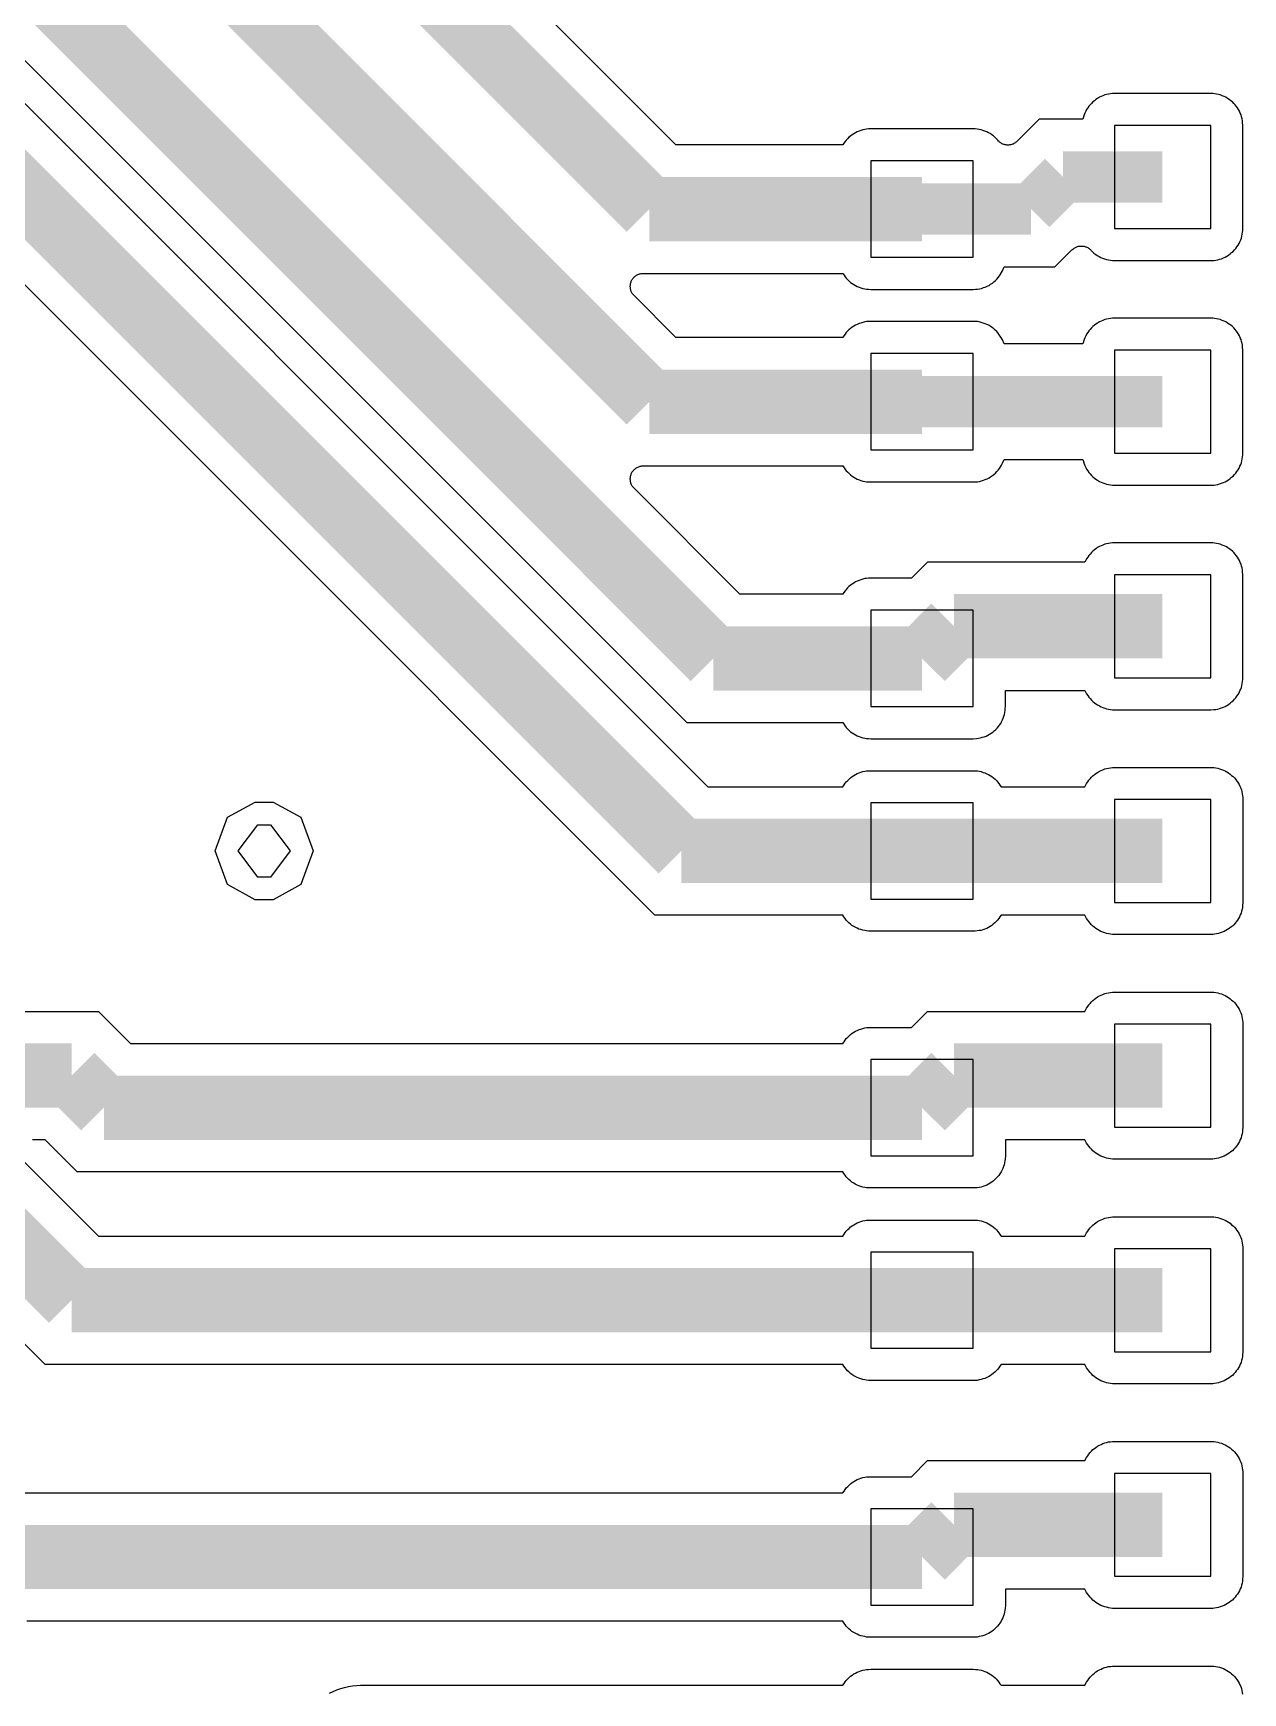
# Model space of a CAD drawing. Extents: x -0.15 to 4.85, y -1.33 to 3.4.
# Drawn here: x 1.839 to 2.21, y 1.376 to 1.885 of the extents above; entities that cross this region are included whole.
import ezdxf

# ---------------------------------------------------------------- set-up
doc = ezdxf.new("R2010")
doc.units = 0
doc.layers.get('0').update_dxf_attribs({"linetype": 'CONTINUOUS'})

msp = doc.modelspace()

# ---------------------------------------------------------------- linework, layer by layer
at = {"color": 0}
for points in [[(1.79135, 1.92099), (2.03907, 1.67321), (2.08693, 1.67321), (2.08731, 1.67267), (2.08763, 1.67218), (2.08801, 1.67169), (2.08844, 1.67126), (2.08888, 1.67083), (2.08931, 1.67044), (2.08981, 1.67013), (2.09029, 1.66974), (2.09083, 1.66947), (2.09137, 1.66919), (2.09192, 1.66899), (2.09251, 1.66876), (2.09306, 1.6686), (2.09365, 1.66844), (2.09425, 1.66839), (2.09485, 1.66833), (2.0955, 1.66828), (2.12696, 1.66828), (2.12794, 1.66833), (2.12854, 1.66844), (2.12914, 1.66854), (2.12974, 1.66871), (2.13028, 1.66887), (2.13088, 1.6691), (2.13142, 1.66936), (2.13196, 1.66964), (2.13244, 1.66996), (2.13293, 1.67028), (2.13342, 1.67067), (2.13385, 1.6711), (2.13429, 1.67153), (2.13467, 1.67201), (2.13504, 1.67246), (2.13537, 1.673), (2.13564, 1.67349), (2.13592, 1.67403), (2.13614, 1.67462), (2.13635, 1.67517), (2.13651, 1.67576), (2.13668, 1.67636), (2.13674, 1.67696), (2.13678, 1.67756), (2.13683, 1.67815), (2.13683, 1.68308), (2.16119, 1.68308), (2.16174, 1.68206), (2.16207, 1.68151), (2.16244, 1.68103), (2.16282, 1.6806), (2.16321, 1.6801), (2.16364, 1.67972), (2.16413, 1.67929), (2.16461, 1.67896), (2.1651, 1.67864), (2.16565, 1.67832), (2.16619, 1.67804), (2.16674, 1.67782), (2.16728, 1.67761), (2.16788, 1.67744), (2.16847, 1.67733), (2.16907, 1.67722), (2.16967, 1.67718), (2.17026, 1.67718), (2.19982, 1.67718), (2.20075, 1.67722), (2.20135, 1.67728), (2.20194, 1.67739), (2.20254, 1.67756), (2.20314, 1.67772), (2.20368, 1.67793), (2.20422, 1.67821), (2.20476, 1.67847), (2.20525, 1.67881), (2.20579, 1.67918), (2.20622, 1.67956), (2.20667, 1.67994), (2.2071, 1.68038), (2.20747, 1.68086), (2.20786, 1.68135), (2.20818, 1.68183), (2.2085, 1.68239), (2.20878, 1.68293), (2.209, 1.68347), (2.20921, 1.68401), (2.20937, 1.68461), (2.20949, 1.68521), (2.2096, 1.68581), (2.20965, 1.6864), (2.20965, 1.687), (2.20965, 1.71851), (2.2096, 1.71949), (2.20954, 1.72008), (2.20943, 1.72068), (2.20926, 1.72122), (2.2091, 1.72182), (2.20883, 1.72236), (2.20861, 1.72292), (2.20829, 1.72346), (2.20801, 1.724), (2.20764, 1.72449), (2.20726, 1.72492), (2.20688, 1.7254), (2.20644, 1.72579), (2.20596, 1.72622), (2.20547, 1.72654), (2.20499, 1.72688), (2.20444, 1.72719), (2.20389, 1.72747), (2.20335, 1.72768), (2.20275, 1.7279), (2.20221, 1.72807), (2.20161, 1.72817), (2.20101, 1.72828), (2.20042, 1.72833), (2.19982, 1.72833), (2.17026, 1.72833), (2.16967, 1.72833), (2.16907, 1.72828), (2.16847, 1.72817), (2.16788, 1.72807), (2.16728, 1.7279), (2.16674, 1.72768), (2.16619, 1.72747), (2.16565, 1.72719), (2.1651, 1.72688), (2.16461, 1.72654), (2.16413, 1.72617), (2.16364, 1.72579), (2.16321, 1.7254), (2.16282, 1.72492), (2.16244, 1.72449), (2.16207, 1.724), (2.16174, 1.72346), (2.16119, 1.72242), (2.11292, 1.72242), (2.10797, 1.71754), (2.0955, 1.71754), (2.09485, 1.71749), (2.09425, 1.71743), (2.09365, 1.71738), (2.09306, 1.71721), (2.09246, 1.71706), (2.09192, 1.71683), (2.09132, 1.71661), (2.09083, 1.71635), (2.09029, 1.71601), (2.08981, 1.71569), (2.08931, 1.71538), (2.08882, 1.71493), (2.08839, 1.71456), (2.08801, 1.71407), (2.08763, 1.71364), (2.08725, 1.71314), (2.08693, 1.7126), (2.0554, 1.7126), (2.0229, 1.7451), (2.02269, 1.74538), (2.02253, 1.74553), (2.02236, 1.74575), (2.02225, 1.74597), (2.02215, 1.74618), (2.02204, 1.7464), (2.02193, 1.74663), (2.02187, 1.74689), (2.02182, 1.74711), (2.02176, 1.74737), (2.02176, 1.7476), (2.02171, 1.74786), (2.02171, 1.74808), (2.02176, 1.74836), (2.02176, 1.74857), (2.02182, 1.74885), (2.02187, 1.74906), (2.02199, 1.74928), (2.02204, 1.74954), (2.02215, 1.74976), (2.02225, 1.74999), (2.02242, 1.75019), (2.02253, 1.75036), (2.02269, 1.75058), (2.02285, 1.75074), (2.02307, 1.7509), (2.02324, 1.75107), (2.02344, 1.75124), (2.02361, 1.75133), (2.02383, 1.7515), (2.02404, 1.75161), (2.02432, 1.75167), (2.02453, 1.75178), (2.02475, 1.75183), (2.02503, 1.75188), (2.02524, 1.75193), (2.02551, 1.75193), (2.02572, 1.75193), (2.08693, 1.75193), (2.08731, 1.75139), (2.08763, 1.7509), (2.08801, 1.75047), (2.08844, 1.74999), (2.08888, 1.7496), (2.08931, 1.74922), (2.08981, 1.74885), (2.09029, 1.74851), (2.09083, 1.74819), (2.09137, 1.74792), (2.09192, 1.74771), (2.09251, 1.74749), (2.09306, 1.74732), (2.09365, 1.74722), (2.09425, 1.74711), (2.09485, 1.74706), (2.0955, 1.74706), (2.12696, 1.74706), (2.12767, 1.74706), (2.12826, 1.74711), (2.12886, 1.74722), (2.12946, 1.74737), (2.13006, 1.74754), (2.13065, 1.74776), (2.13119, 1.74803), (2.13179, 1.74831), (2.13228, 1.74863), (2.13282, 1.74896), (2.13331, 1.74933), (2.13375, 1.74976), (2.13418, 1.75019), (2.13461, 1.75069), (2.135, 1.75118), (2.13532, 1.75167), (2.13564, 1.75221), (2.13592, 1.75275), (2.13646, 1.75394), (2.16054, 1.75394), (2.16099, 1.75258), (2.16119, 1.75204), (2.16147, 1.7515), (2.16174, 1.75096), (2.16207, 1.75042), (2.16244, 1.74993), (2.16282, 1.7495), (2.16321, 1.749), (2.16364, 1.74863), (2.16413, 1.74819), (2.16461, 1.74786), (2.1651, 1.74754), (2.16565, 1.74722), (2.16619, 1.74694), (2.16674, 1.74672), (2.16728, 1.74651), (2.16788, 1.74635), (2.16847, 1.74624), (2.16907, 1.74613), (2.16967, 1.74607), (2.17026, 1.74607), (2.19982, 1.74607), (2.20075, 1.74607), (2.20135, 1.74618), (2.20194, 1.74629), (2.20254, 1.74646), (2.20314, 1.74663), (2.20368, 1.74683), (2.20422, 1.74711), (2.20476, 1.74737), (2.20525, 1.74771), (2.20579, 1.74808), (2.20622, 1.74846), (2.20667, 1.74885), (2.2071, 1.74928), (2.20747, 1.74976), (2.20786, 1.75025), (2.20818, 1.75074), (2.2085, 1.75128), (2.20878, 1.75183), (2.209, 1.75237), (2.20921, 1.75292), (2.20937, 1.75351), (2.20949, 1.75411), (2.2096, 1.75471), (2.20965, 1.75531), (2.20965, 1.7559), (2.20965, 1.78742), (2.2096, 1.78833), (2.20954, 1.78899), (2.20943, 1.78953), (2.20926, 1.79013), (2.2091, 1.79072), (2.20883, 1.79126), (2.20861, 1.79181), (2.20829, 1.79236), (2.20801, 1.7929), (2.20764, 1.79339), (2.20726, 1.79382), (2.20688, 1.79431), (2.20644, 1.79468), (2.20596, 1.79507), (2.20547, 1.79544), (2.20499, 1.79578), (2.20444, 1.7961), (2.20389, 1.79638), (2.20335, 1.79658), (2.20275, 1.79681), (2.20221, 1.79697), (2.20161, 1.79707), (2.20101, 1.79718), (2.20042, 1.79724), (2.19982, 1.79724), (2.17026, 1.79724), (2.16967, 1.79724), (2.16907, 1.79718), (2.16847, 1.79707), (2.16788, 1.79697), (2.16728, 1.79681), (2.16674, 1.79658), (2.16619, 1.79638), (2.16565, 1.7961), (2.1651, 1.79578), (2.16461, 1.79544), (2.16413, 1.79507), (2.16364, 1.79468), (2.16321, 1.79425), (2.16282, 1.79382), (2.16244, 1.79339), (2.16207, 1.7929), (2.16174, 1.79236), (2.16147, 1.79181), (2.16119, 1.79126), (2.16099, 1.79072), (2.16054, 1.78938), (2.13646, 1.78938), (2.13592, 1.79057), (2.13558, 1.79117), (2.13526, 1.79171), (2.13494, 1.79219), (2.13456, 1.79268), (2.13418, 1.79317), (2.13369, 1.7936), (2.13326, 1.79399), (2.13276, 1.79436), (2.13222, 1.79474), (2.13174, 1.79507), (2.13114, 1.79533), (2.1306, 1.79556), (2.13, 1.79578), (2.1294, 1.79593), (2.12881, 1.7961), (2.12821, 1.79621), (2.12756, 1.79626), (2.12696, 1.79626), (2.0955, 1.79626), (2.09485, 1.79626), (2.09425, 1.79621), (2.09365, 1.7961), (2.09306, 1.79593), (2.09246, 1.79578), (2.09192, 1.79561), (2.09132, 1.79533), (2.09083, 1.79507), (2.09029, 1.79479), (2.08981, 1.79447), (2.08931, 1.7941), (2.08882, 1.79371), (2.08839, 1.79328), (2.08801, 1.79285), (2.08763, 1.79236), (2.08725, 1.79186), (2.08693, 1.79132), (2.03571, 1.79132), (2.0229, 1.80418), (2.02269, 1.8044), (2.02253, 1.80461), (2.02236, 1.80483), (2.02225, 1.805), (2.02215, 1.80526), (2.02204, 1.80549), (2.02193, 1.80569), (2.02187, 1.80592), (2.02182, 1.80619), (2.02176, 1.8064), (2.02176, 1.80668), (2.02171, 1.80689), (2.02171, 1.80717), (2.02176, 1.80739), (2.02176, 1.80765), (2.02182, 1.80788), (2.02187, 1.80814), (2.02199, 1.80836), (2.02204, 1.80857), (2.02215, 1.80879), (2.02225, 1.80901), (2.02242, 1.80922), (2.02253, 1.80944), (2.02269, 1.80961), (2.02285, 1.80982), (2.02307, 1.80999), (2.02324, 1.81015), (2.02344, 1.81026), (2.02361, 1.81042), (2.02383, 1.81053), (2.02404, 1.81064), (2.02432, 1.81075), (2.02453, 1.81081), (2.02475, 1.8109), (2.02503, 1.81096), (2.02524, 1.81096), (2.02551, 1.81101), (2.02572, 1.81101), (2.08693, 1.81101), (2.08731, 1.81047), (2.08763, 1.80999), (2.08801, 1.8095), (2.08844, 1.80907), (2.08888, 1.80862), (2.08931, 1.80825), (2.08981, 1.80788), (2.09029, 1.80754), (2.09083, 1.80728), (2.09137, 1.807), (2.09192, 1.80674), (2.09251, 1.80657), (2.09306, 1.8064), (2.09365, 1.80625), (2.09425, 1.80619), (2.09485, 1.80614), (2.0955, 1.80608), (2.12696, 1.80608), (2.12767, 1.80614), (2.12826, 1.80619), (2.12886, 1.80629), (2.12946, 1.8064), (2.13006, 1.80662), (2.13065, 1.80679), (2.13119, 1.80706), (2.13179, 1.80733), (2.13228, 1.80765), (2.13282, 1.80803), (2.13331, 1.80842), (2.13375, 1.80879), (2.13418, 1.80922), (2.13461, 1.80972), (2.135, 1.81021), (2.13532, 1.81075), (2.13564, 1.81124), (2.13592, 1.81183), (2.13646, 1.81297), (2.15203, 1.81297), (2.15724, 1.81824), (2.15751, 1.8184), (2.15767, 1.81856), (2.15789, 1.81872), (2.15811, 1.81883), (2.15832, 1.81894), (2.15854, 1.81904), (2.15875, 1.81915), (2.15897, 1.81921), (2.15925, 1.81932), (2.15946, 1.81932), (2.15974, 1.81937), (2.15994, 1.81937), (2.16022, 1.81937), (2.16044, 1.81937), (2.16071, 1.81932), (2.16093, 1.81932), (2.16119, 1.81926), (2.16142, 1.81915), (2.16162, 1.8191), (2.16185, 1.81899), (2.16207, 1.81889), (2.16228, 1.81872), (2.1625, 1.81861), (2.16272, 1.81844), (2.16288, 1.81829), (2.16304, 1.81812), (2.16353, 1.81764), (2.16396, 1.81721), (2.16451, 1.81682), (2.165, 1.8165), (2.16554, 1.81617), (2.16608, 1.8159), (2.16662, 1.81563), (2.16722, 1.81542), (2.16782, 1.81525), (2.16842, 1.81514), (2.16907, 1.81503), (2.16967, 1.81497), (2.17026, 1.81497), (2.19982, 1.81497), (2.20075, 1.81497), (2.20135, 1.81508), (2.20194, 1.81519), (2.20254, 1.81536), (2.20314, 1.81551), (2.20368, 1.81574), (2.20422, 1.81601), (2.20476, 1.81628), (2.20525, 1.81661), (2.20579, 1.81699), (2.20622, 1.81736), (2.20667, 1.81775), (2.2071, 1.81818), (2.20747, 1.81867), (2.20786, 1.81915), (2.20818, 1.81964), (2.2085, 1.82018), (2.20878, 1.82068), (2.209, 1.82128), (2.20921, 1.82182), (2.20937, 1.82242), (2.20949, 1.82301), (2.2096, 1.82361), (2.20965, 1.82419), (2.20965, 1.82479), (2.20965, 1.85632), (2.2096, 1.85724), (2.20954, 1.85783), (2.20943, 1.85843), (2.20926, 1.85903), (2.2091, 1.85963), (2.20883, 1.86017), (2.20861, 1.86071), (2.20829, 1.86125), (2.20801, 1.86175), (2.20764, 1.86229), (2.20726, 1.86272), (2.20688, 1.86315), (2.20644, 1.86358), (2.20596, 1.86397), (2.20547, 1.86435), (2.20499, 1.86468), (2.20444, 1.865), (2.20389, 1.86528), (2.20335, 1.86549), (2.20275, 1.86571), (2.20221, 1.86586), (2.20161, 1.86597), (2.20101, 1.86608), (2.20042, 1.86614), (2.19982, 1.86614), (2.17026, 1.86614), (2.16967, 1.86614), (2.16907, 1.86608), (2.16847, 1.86597), (2.16788, 1.86586), (2.16728, 1.86571), (2.16674, 1.86549), (2.16619, 1.86528), (2.16565, 1.865), (2.1651, 1.86468), (2.16461, 1.86435), (2.16413, 1.86397), (2.16364, 1.86358), (2.16321, 1.86315), (2.16282, 1.86272), (2.16244, 1.86224), (2.16207, 1.86175), (2.16174, 1.86125), (2.16147, 1.86071), (2.16119, 1.86017), (2.16099, 1.85963), (2.16054, 1.85828), (2.14719, 1.85828), (2.14042, 1.85154), (2.14025, 1.85139), (2.14004, 1.85122), (2.13988, 1.85106), (2.13965, 1.85094), (2.13944, 1.85079), (2.13922, 1.85068), (2.13901, 1.85062), (2.13874, 1.85051), (2.13851, 1.85046), (2.13831, 1.8504), (2.13803, 1.8504), (2.13776, 1.85035), (2.13754, 1.85035), (2.13728, 1.85035), (2.13706, 1.8504), (2.13678, 1.85046), (2.13657, 1.85051), (2.13635, 1.85057), (2.13608, 1.85062), (2.13586, 1.85074), (2.13564, 1.85083), (2.13543, 1.851), (2.13526, 1.85111), (2.13504, 1.85128), (2.13489, 1.85143), (2.13467, 1.8516), (2.1345, 1.85182), (2.13401, 1.85236), (2.13358, 1.85279), (2.13315, 1.85317), (2.13267, 1.8535), (2.13211, 1.85388), (2.13163, 1.85415), (2.13108, 1.85442), (2.13049, 1.85464), (2.12994, 1.85486), (2.12935, 1.85501), (2.12875, 1.85513), (2.12815, 1.85524), (2.12756, 1.85529), (2.12696, 1.85535), (2.0955, 1.85535), (2.09485, 1.85529), (2.09425, 1.85524), (2.09365, 1.85513), (2.09306, 1.85501), (2.09246, 1.85486), (2.09192, 1.85464), (2.09132, 1.85442), (2.09083, 1.85415), (2.09029, 1.85382), (2.08981, 1.8535), (2.08931, 1.85313), (2.08882, 1.85274), (2.08839, 1.85231), (2.08801, 1.85188), (2.08763, 1.85143), (2.08725, 1.85089), (2.08693, 1.8504), (2.03571, 1.8504), (1.91928, 1.96683)], [(1.77979, 1.91931), (2.04558, 1.65357), (2.08693, 1.65357), (2.08731, 1.65411), (2.08763, 1.65461), (2.08801, 1.65504), (2.08844, 1.65547), (2.08888, 1.6559), (2.08931, 1.65629), (2.08981, 1.65667), (2.09029, 1.65699), (2.09083, 1.65732), (2.09137, 1.65758), (2.09192, 1.65781), (2.09251, 1.65803), (2.09306, 1.65818), (2.09365, 1.65829), (2.09425, 1.6584), (2.09485, 1.65846), (2.0955, 1.65846), (2.12696, 1.65846), (2.12761, 1.65846), (2.12821, 1.6584), (2.12881, 1.65829), (2.1294, 1.65818), (2.13, 1.65797), (2.13054, 1.65781), (2.13108, 1.65753), (2.13163, 1.65726), (2.13217, 1.65699), (2.13267, 1.65667), (2.13315, 1.65629), (2.13364, 1.6559), (2.13407, 1.65547), (2.13444, 1.65504), (2.13483, 1.65456), (2.13515, 1.65406), (2.13549, 1.65357), (2.16119, 1.65357), (2.16174, 1.65456), (2.16207, 1.6551), (2.16244, 1.65558), (2.16282, 1.65601), (2.16321, 1.6565), (2.16364, 1.65689), (2.16413, 1.65732), (2.16461, 1.65764), (2.1651, 1.65797), (2.16565, 1.65829), (2.16619, 1.65857), (2.16674, 1.65878), (2.16728, 1.659), (2.16788, 1.65917), (2.16847, 1.65926), (2.16907, 1.65937), (2.16967, 1.65943), (2.17026, 1.65943), (2.19982, 1.65943), (2.20075, 1.65943), (2.20135, 1.65932), (2.20194, 1.65922), (2.20254, 1.65906), (2.20314, 1.65889), (2.20368, 1.65868), (2.20422, 1.6584), (2.20476, 1.65813), (2.20525, 1.65781), (2.20579, 1.65743), (2.20622, 1.65704), (2.20667, 1.65667), (2.2071, 1.65624), (2.20747, 1.65575), (2.20786, 1.65525), (2.20818, 1.65476), (2.2085, 1.65422), (2.20878, 1.65368), (2.209, 1.65314), (2.20921, 1.6526), (2.20937, 1.652), (2.20949, 1.6514), (2.2096, 1.65081), (2.20965, 1.65021), (2.20965, 1.64961), (2.20965, 1.6181), (2.2096, 1.61717), (2.20954, 1.61651), (2.20943, 1.61597), (2.20926, 1.61538), (2.2091, 1.61478), (2.20883, 1.61424), (2.20861, 1.61369), (2.20829, 1.61315), (2.20801, 1.61261), (2.20764, 1.61212), (2.20726, 1.61169), (2.20688, 1.61125), (2.20644, 1.61082), (2.20596, 1.61044), (2.20547, 1.61007), (2.20499, 1.60974), (2.20444, 1.60942), (2.20389, 1.60914), (2.20335, 1.60892), (2.20275, 1.60871), (2.20221, 1.60854), (2.20161, 1.60843), (2.20101, 1.60833), (2.20042, 1.60828), (2.19982, 1.60828), (2.17026, 1.60828), (2.16967, 1.60828), (2.16907, 1.60833), (2.16847, 1.60843), (2.16788, 1.60854), (2.16728, 1.60871), (2.16668, 1.60892), (2.16614, 1.60914), (2.1656, 1.60942), (2.1651, 1.60974), (2.16456, 1.61007), (2.16407, 1.61044), (2.16364, 1.61082), (2.16321, 1.61125), (2.16278, 1.61169), (2.16239, 1.61218), (2.16207, 1.61267), (2.16174, 1.61315), (2.16119, 1.61418), (2.13549, 1.61418), (2.13515, 1.61364), (2.13483, 1.6131), (2.13444, 1.61267), (2.13401, 1.61224), (2.13358, 1.61181), (2.1331, 1.61142), (2.13267, 1.61104), (2.13211, 1.61071), (2.13163, 1.61039), (2.13108, 1.61011), (2.13049, 1.6099), (2.12994, 1.60968), (2.12935, 1.60951), (2.12875, 1.60942), (2.12815, 1.60931), (2.12756, 1.60925), (2.12696, 1.60925), (2.0955, 1.60925), (2.09485, 1.60925), (2.09425, 1.60931), (2.09365, 1.60942), (2.09306, 1.60957), (2.09246, 1.60974), (2.09186, 1.6099), (2.09132, 1.61017), (2.09078, 1.61044), (2.09029, 1.61071), (2.08975, 1.61104), (2.08926, 1.61142), (2.08882, 1.61181), (2.08839, 1.61224), (2.08801, 1.61267), (2.08763, 1.61315), (2.08725, 1.61364), (2.08693, 1.61418), (2.02925, 1.61418), (1.76351, 1.87992)], [(1.83074, 1.58467), (1.85857, 1.58467), (1.86839, 1.57479), (2.08693, 1.57479), (2.08731, 1.57535), (2.08763, 1.57583), (2.08801, 1.57632), (2.08844, 1.57675), (2.08888, 1.57718), (2.08931, 1.57757), (2.08981, 1.57794), (2.09029, 1.57826), (2.09083, 1.57854), (2.09137, 1.57882), (2.09192, 1.57908), (2.09251, 1.57925), (2.09306, 1.5794), (2.09365, 1.57957), (2.09425, 1.57968), (2.09485, 1.57974), (2.0955, 1.57974), (2.10797, 1.57974), (2.11292, 1.58467), (2.16119, 1.58467), (2.16174, 1.58565), (2.16207, 1.58619), (2.16244, 1.58668), (2.16282, 1.58711), (2.16321, 1.5876), (2.16364, 1.58799), (2.16413, 1.58842), (2.16461, 1.58874), (2.1651, 1.58907), (2.16565, 1.58939), (2.16619, 1.58967), (2.16674, 1.58988), (2.16728, 1.5901), (2.16788, 1.59026), (2.16847, 1.59038), (2.16907, 1.59047), (2.16967, 1.59053), (2.17026, 1.59058), (2.19982, 1.59058), (2.20075, 1.59053), (2.20135, 1.59042), (2.20194, 1.59032), (2.20254, 1.59015), (2.20314, 1.58999), (2.20368, 1.58978), (2.20422, 1.5895), (2.20476, 1.58924), (2.20525, 1.5889), (2.20579, 1.58853), (2.20622, 1.58814), (2.20667, 1.58776), (2.2071, 1.58733), (2.20747, 1.58685), (2.20786, 1.58635), (2.20818, 1.58586), (2.2085, 1.58538), (2.20878, 1.58483), (2.209, 1.58424), (2.20921, 1.58369), (2.20937, 1.5831), (2.20949, 1.5825), (2.2096, 1.5819), (2.20965, 1.58131), (2.20965, 1.58071), (2.20965, 1.54919), (2.2096, 1.54826), (2.20954, 1.54767), (2.20943, 1.54707), (2.20926, 1.54647), (2.2091, 1.54588), (2.20883, 1.54533), (2.20861, 1.54479), (2.20829, 1.54425), (2.20801, 1.54376), (2.20764, 1.54322), (2.20726, 1.54279), (2.20688, 1.54236), (2.20644, 1.54192), (2.20596, 1.54154), (2.20547, 1.54117), (2.20499, 1.54083), (2.20444, 1.54051), (2.20389, 1.54024), (2.20335, 1.54003), (2.20275, 1.53981), (2.20221, 1.53964), (2.20161, 1.53953), (2.20101, 1.53943), (2.20042, 1.53937), (2.19982, 1.53937), (2.17026, 1.53937), (2.16967, 1.53937), (2.16907, 1.53943), (2.16847, 1.53953), (2.16788, 1.53964), (2.16728, 1.53981), (2.16668, 1.54003), (2.16614, 1.54029), (2.1656, 1.54057), (2.1651, 1.54083), (2.16456, 1.54117), (2.16407, 1.54154), (2.16364, 1.54192), (2.16321, 1.54236), (2.16278, 1.54279), (2.16239, 1.54328), (2.16207, 1.54376), (2.16174, 1.54425), (2.16119, 1.54528), (2.13683, 1.54528), (2.13683, 1.54035), (2.13678, 1.53937), (2.13668, 1.53878), (2.13657, 1.53818), (2.1364, 1.53764), (2.13624, 1.53704), (2.13603, 1.5365), (2.13575, 1.5359), (2.13549, 1.53542), (2.13515, 1.53486), (2.13483, 1.53437), (2.13444, 1.53394), (2.13401, 1.53346), (2.13358, 1.53308), (2.13315, 1.53264), (2.13267, 1.53232), (2.13211, 1.53199), (2.13163, 1.53167), (2.13108, 1.53139), (2.13049, 1.53118), (2.12994, 1.53096), (2.12935, 1.53079), (2.12875, 1.53069), (2.12815, 1.53058), (2.12756, 1.53053), (2.12696, 1.53053), (2.0955, 1.53053), (2.09485, 1.53053), (2.09425, 1.53058), (2.09365, 1.53069), (2.09306, 1.53079), (2.09246, 1.53096), (2.09186, 1.53118), (2.09132, 1.53139), (2.09078, 1.53167), (2.09029, 1.53199), (2.08975, 1.53232), (2.08926, 1.53269), (2.08882, 1.53308), (2.08839, 1.53351), (2.08801, 1.53394), (2.08763, 1.53443), (2.08725, 1.53492), (2.08693, 1.53542), (1.85206, 1.53542), (1.84224, 1.54528), (1.83871, 1.54528), (1.83839, 1.54524)], [(1.83589, 1.53839), (1.85857, 1.51576), (2.08693, 1.51576), (2.08731, 1.51632), (2.08763, 1.51681), (2.08801, 1.51724), (2.08844, 1.51772), (2.08888, 1.5181), (2.08931, 1.51854), (2.08981, 1.51886), (2.09029, 1.51919), (2.09083, 1.51951), (2.09137, 1.51979), (2.09192, 1.52), (2.09251, 1.52022), (2.09306, 1.52038), (2.09365, 1.52049), (2.09425, 1.5206), (2.09485, 1.52065), (2.0955, 1.52065), (2.12696, 1.52065), (2.12761, 1.52065), (2.12821, 1.5206), (2.12881, 1.52049), (2.1294, 1.52038), (2.13, 1.52022), (2.13054, 1.52), (2.13108, 1.51979), (2.13163, 1.51951), (2.13217, 1.51919), (2.13267, 1.51886), (2.13315, 1.51849), (2.13364, 1.5181), (2.13407, 1.51767), (2.13444, 1.51724), (2.13483, 1.51675), (2.13515, 1.51626), (2.13549, 1.51576), (2.16119, 1.51576), (2.16174, 1.51675), (2.16207, 1.51729), (2.16244, 1.51778), (2.16282, 1.51826), (2.16321, 1.51869), (2.16364, 1.51908), (2.16413, 1.51951), (2.16461, 1.51983), (2.1651, 1.52022), (2.16565, 1.52049), (2.16619, 1.52076), (2.16674, 1.52097), (2.16728, 1.52119), (2.16788, 1.52136), (2.16847, 1.52147), (2.16907, 1.52157), (2.16967, 1.52163), (2.17026, 1.52168), (2.19982, 1.52168), (2.20075, 1.52163), (2.20135, 1.52153), (2.20194, 1.52142), (2.20254, 1.52125), (2.20314, 1.52108), (2.20368, 1.52087), (2.20422, 1.5206), (2.20476, 1.52033), (2.20525, 1.52), (2.20579, 1.51968), (2.20622, 1.51924), (2.20667, 1.51886), (2.2071, 1.51843), (2.20747, 1.51794), (2.20786, 1.5175), (2.20818, 1.51696), (2.2085, 1.51647), (2.20878, 1.51593), (2.209, 1.51533), (2.20921, 1.51479), (2.20937, 1.51419), (2.20949, 1.5136), (2.2096, 1.513), (2.20965, 1.5124), (2.20965, 1.51181), (2.20965, 1.48029), (2.2096, 1.47936), (2.20954, 1.47876), (2.20943, 1.47817), (2.20926, 1.47757), (2.2091, 1.47697), (2.20883, 1.47643), (2.20861, 1.47589), (2.20829, 1.47535), (2.20801, 1.47486), (2.20764, 1.47437), (2.20726, 1.47389), (2.20688, 1.47346), (2.20644, 1.47301), (2.20596, 1.47264), (2.20547, 1.47226), (2.20499, 1.47193), (2.20444, 1.47161), (2.20389, 1.47133), (2.20335, 1.47112), (2.20275, 1.4709), (2.20221, 1.47074), (2.20161, 1.47063), (2.20101, 1.47053), (2.20042, 1.47047), (2.19982, 1.47047), (2.17026, 1.47047), (2.16967, 1.47047), (2.16907, 1.47053), (2.16847, 1.47063), (2.16788, 1.47074), (2.16728, 1.47096), (2.16668, 1.47112), (2.16614, 1.47139), (2.1656, 1.47167), (2.1651, 1.47193), (2.16456, 1.47226), (2.16407, 1.47264), (2.16364, 1.47301), (2.16321, 1.47346), (2.16278, 1.47389), (2.16239, 1.47437), (2.16207, 1.47486), (2.16174, 1.47535), (2.16119, 1.47639), (2.13549, 1.47639), (2.13515, 1.47583), (2.13483, 1.47535), (2.13444, 1.47486), (2.13401, 1.47443), (2.13358, 1.474), (2.1331, 1.47361), (2.13267, 1.47324), (2.13211, 1.47292), (2.13163, 1.47258), (2.13108, 1.47236), (2.13049, 1.4721), (2.12994, 1.47193), (2.12935, 1.47176), (2.12875, 1.47161), (2.12815, 1.4715), (2.12756, 1.47144), (2.12696, 1.47144), (2.0955, 1.47144), (2.09485, 1.47144), (2.09425, 1.47156), (2.09365, 1.47161), (2.09306, 1.47176), (2.09246, 1.47193), (2.09186, 1.47215), (2.09132, 1.47236), (2.09078, 1.47264), (2.09029, 1.47292), (2.08975, 1.47329), (2.08926, 1.47361), (2.08882, 1.47406), (2.08839, 1.47443), (2.08801, 1.47492), (2.08763, 1.47535), (2.08725, 1.47583), (2.08693, 1.47639), (1.84224, 1.47639), (1.8009, 1.51772)], [(1.83074, 1.437), (2.08693, 1.437), (2.08731, 1.43754), (2.08763, 1.43803), (2.08801, 1.43851), (2.08844, 1.43894), (2.08888, 1.43938), (2.08931, 1.43976), (2.08981, 1.44014), (2.09029, 1.44047), (2.09083, 1.44079), (2.09137, 1.44107), (2.09192, 1.44128), (2.09251, 1.4415), (2.09306, 1.44167), (2.09365, 1.44176), (2.09425, 1.44188), (2.09485, 1.44193), (2.0955, 1.44193), (2.10797, 1.44193), (2.11292, 1.44688), (2.16119, 1.44688), (2.16174, 1.44785), (2.16207, 1.44839), (2.16244, 1.44888), (2.16282, 1.44936), (2.16321, 1.44979), (2.16364, 1.45024), (2.16413, 1.45061), (2.16461, 1.45093), (2.1651, 1.45132), (2.16565, 1.45158), (2.16619, 1.45186), (2.16674, 1.45208), (2.16728, 1.45229), (2.16788, 1.45246), (2.16847, 1.45262), (2.16907, 1.45267), (2.16967, 1.45272), (2.17026, 1.45278), (2.19982, 1.45278), (2.20075, 1.45272), (2.20135, 1.45262), (2.20194, 1.45251), (2.20254, 1.45235), (2.20314, 1.45218), (2.20368, 1.45197), (2.20422, 1.45169), (2.20476, 1.45143), (2.20525, 1.4511), (2.20579, 1.45078), (2.20622, 1.45039), (2.20667, 1.44996), (2.2071, 1.44953), (2.20747, 1.4491), (2.20786, 1.44861), (2.20818, 1.44806), (2.2085, 1.44757), (2.20878, 1.44703), (2.209, 1.44643), (2.20921, 1.44589), (2.20937, 1.44529), (2.20949, 1.44469), (2.2096, 1.4441), (2.20965, 1.4435), (2.20965, 1.4429), (2.20965, 1.41144), (2.2096, 1.41046), (2.20954, 1.40986), (2.20943, 1.40926), (2.20926, 1.40868), (2.2091, 1.40808), (2.20883, 1.40753), (2.20861, 1.40699), (2.20829, 1.40644), (2.20801, 1.40596), (2.20764, 1.40547), (2.20726, 1.40499), (2.20688, 1.40456), (2.20644, 1.40411), (2.20596, 1.40374), (2.20547, 1.40336), (2.20499, 1.40303), (2.20444, 1.40271), (2.20389, 1.40243), (2.20335, 1.40222), (2.20275, 1.402), (2.20221, 1.40183), (2.20161, 1.40174), (2.20101, 1.40163), (2.20042, 1.40157), (2.19982, 1.40157), (2.17026, 1.40157), (2.16967, 1.40157), (2.16907, 1.40163), (2.16847, 1.40174), (2.16788, 1.40189), (2.16728, 1.40206), (2.16668, 1.40222), (2.16614, 1.40249), (2.1656, 1.40276), (2.1651, 1.40303), (2.16456, 1.40336), (2.16407, 1.40374), (2.16364, 1.40411), (2.16321, 1.40456), (2.16278, 1.40499), (2.16239, 1.40547), (2.16207, 1.40596), (2.16174, 1.40644), (2.16119, 1.40749), (2.13683, 1.40749), (2.13683, 1.40254), (2.13678, 1.40157), (2.13668, 1.40097), (2.13657, 1.40043), (2.1364, 1.39983), (2.13624, 1.39924), (2.13603, 1.39869), (2.13575, 1.39815), (2.13549, 1.39761), (2.13515, 1.39707), (2.13483, 1.39657), (2.13444, 1.39614), (2.13401, 1.39565), (2.13358, 1.39528), (2.13315, 1.39489), (2.13267, 1.39451), (2.13211, 1.39419), (2.13163, 1.39386), (2.13108, 1.3936), (2.13049, 1.39337), (2.12994, 1.39315), (2.12935, 1.393), (2.12875, 1.39289), (2.12815, 1.39278), (2.12756, 1.39272), (2.12696, 1.39272), (2.0955, 1.39272), (2.09485, 1.39272), (2.09425, 1.39278), (2.09365, 1.39289), (2.09306, 1.393), (2.09246, 1.39315), (2.09186, 1.39337), (2.09132, 1.39364), (2.09078, 1.39392), (2.09029, 1.39419), (2.08975, 1.39451), (2.08926, 1.39489), (2.08882, 1.39528), (2.08839, 1.39571), (2.08801, 1.39614), (2.08763, 1.39662), (2.08725, 1.39711), (2.08693, 1.39761), (1.8366, 1.39761)], [(1.92949, 1.37553), (1.93057, 1.37607), (1.93171, 1.37656), (1.9329, 1.37699), (1.9341, 1.37732), (1.93529, 1.37759), (1.93649, 1.3778), (1.93772, 1.37791), (1.93897, 1.37797), (2.08693, 1.37797), (2.08731, 1.37851), (2.08763, 1.379), (2.08801, 1.37949), (2.08844, 1.37992), (2.08888, 1.38035), (2.08931, 1.38073), (2.08981, 1.38106), (2.09029, 1.38144), (2.09083, 1.38171), (2.09137, 1.38198), (2.09192, 1.3822), (2.09251, 1.38242), (2.09306, 1.38258), (2.09365, 1.38269), (2.09425, 1.38279), (2.09485, 1.38285), (2.0955, 1.3829), (2.12696, 1.3829), (2.12761, 1.38285), (2.12821, 1.38279), (2.12881, 1.38269), (2.1294, 1.38258), (2.13, 1.38242), (2.13054, 1.3822), (2.13108, 1.38198), (2.13163, 1.38171), (2.13217, 1.38138), (2.13267, 1.38106), (2.13315, 1.38068), (2.13364, 1.3803), (2.13407, 1.37987), (2.13444, 1.37943), (2.13483, 1.37894), (2.13515, 1.37845), (2.13549, 1.37797), (2.16119, 1.37797), (2.16174, 1.37894), (2.16207, 1.37949), (2.16244, 1.37997), (2.16282, 1.38046), (2.16321, 1.3809), (2.16364, 1.38133), (2.16413, 1.38171), (2.16461, 1.38209), (2.1651, 1.38242), (2.16565, 1.38269), (2.16619, 1.38296), (2.16674, 1.38318), (2.16728, 1.38339), (2.16788, 1.38355), (2.16847, 1.38372), (2.16907, 1.38377), (2.16967, 1.38383), (2.17026, 1.38388), (2.19982, 1.38388), (2.20075, 1.38383), (2.20135, 1.38372), (2.20194, 1.38361), (2.20254, 1.3835), (2.20314, 1.38328), (2.20368, 1.38307), (2.20422, 1.38279), (2.20476, 1.38252), (2.20525, 1.3822), (2.20579, 1.38187), (2.20622, 1.38149), (2.20667, 1.38106), (2.2071, 1.38062), (2.20747, 1.38019), (2.20786, 1.3797), (2.20818, 1.37916), (2.2085, 1.37867), (2.20878, 1.37813), (2.209, 1.37759), (2.20921, 1.37699), (2.20937, 1.37639), (2.20949, 1.3758), (2.2096, 1.3752)]]:
    msp.add_lwpolyline(points, dxfattribs=at)
for points, const_width in [([(2.02757, 1.83071), (1.89958, 1.95864)], 0.019685), ([(2.02757, 1.77163), (1.86025, 1.939)], 0.019685), ([(1.81104, 1.92913), (2.04726, 1.6929)], 0.019685), ([(2.03739, 1.63388), (1.77165, 1.89961)], 0.019685), ([(2.15453, 1.84053), (2.14471, 1.83071)], 0.015748), ([(2.18501, 1.84053), (2.15453, 1.84053)], 0.015748), ([(2.11124, 1.83071), (2.02757, 1.83071)], 0.019685), ([(2.14471, 1.83071), (2.11124, 1.83071)], 0.015748), ([(2.11124, 1.77163), (2.02757, 1.77163)], 0.019685), ([(2.18501, 1.77163), (2.11124, 1.77163)], 0.015748), ([(2.12106, 1.70278), (2.11124, 1.6929)], 0.019685), ([(2.18501, 1.70278), (2.12106, 1.70278)], 0.019685), ([(2.04726, 1.6929), (2.11124, 1.6929)], 0.019685), ([(2.11124, 1.63388), (2.03739, 1.63388)], 0.019685), ([(2.18501, 1.63388), (2.11124, 1.63388)], 0.019685), ([(1.81104, 1.56497), (1.85038, 1.56497)], 0.019685), ([(1.85038, 1.56497), (1.86025, 1.5551)], 0.019685), ([(2.12106, 1.56497), (2.11124, 1.5551)], 0.019685), ([(2.18501, 1.56497), (2.12106, 1.56497)], 0.019685), ([(1.86025, 1.5551), (2.11124, 1.5551)], 0.019685), ([(1.81104, 1.53542), (1.85038, 1.49607)], 0.019685), ([(1.85038, 1.49607), (2.11124, 1.49607)], 0.019685), ([(2.18501, 1.49607), (2.11124, 1.49607)], 0.019685), ([(2.12106, 1.42718), (2.11124, 1.41731)], 0.019685), ([(2.18501, 1.42718), (2.12106, 1.42718)], 0.019685), ([(1.81104, 1.41731), (2.11124, 1.41731)], 0.019685)]:
    msp.add_lwpolyline(points, dxfattribs=dict(at, const_width=const_width))
for points in [[(2.17026, 1.82479), (2.19982, 1.82479), (2.19982, 1.85632), (2.17026, 1.85632), (2.17026, 1.82479)], [(2.12696, 1.81596), (2.12696, 1.84547), (2.0955, 1.84547), (2.0955, 1.81596), (2.12696, 1.81596)], [(2.17026, 1.7559), (2.19982, 1.7559), (2.19982, 1.78742), (2.17026, 1.78742), (2.17026, 1.7559)], [(2.12696, 1.75688), (2.12696, 1.78644), (2.0955, 1.78644), (2.0955, 1.75688), (2.12696, 1.75688)], [(2.17026, 1.687), (2.19982, 1.687), (2.19982, 1.71851), (2.17026, 1.71851), (2.17026, 1.687)], [(2.12696, 1.67815), (2.12696, 1.70767), (2.0955, 1.70767), (2.0955, 1.67815), (2.12696, 1.67815)], [(2.17026, 1.6181), (2.19982, 1.6181), (2.19982, 1.64961), (2.17026, 1.64961), (2.17026, 1.6181)], [(1.90946, 1.64885), (1.91222, 1.64885), (1.92069, 1.64419), (1.92443, 1.63388), (1.92069, 1.62357), (1.91222, 1.61885), (1.90946, 1.61885), (1.90664, 1.61885), (1.89818, 1.62357), (1.89443, 1.63388), (1.89818, 1.64419), (1.90664, 1.64885), (1.90946, 1.64885)], [(2.12696, 1.61907), (2.12696, 1.64864), (2.0955, 1.64864), (2.0955, 1.61907), (2.12696, 1.61907)], [(2.17026, 1.54919), (2.19982, 1.54919), (2.19982, 1.58071), (2.17026, 1.58071), (2.17026, 1.54919)], [(2.12696, 1.54035), (2.12696, 1.56986), (2.0955, 1.56986), (2.0955, 1.54035), (2.12696, 1.54035)], [(2.17026, 1.48029), (2.19982, 1.48029), (2.19982, 1.51181), (2.17026, 1.51181), (2.17026, 1.48029)], [(2.12696, 1.48132), (2.12696, 1.51083), (2.0955, 1.51083), (2.0955, 1.48132), (2.12696, 1.48132)], [(2.17026, 1.41144), (2.19982, 1.41144), (2.19982, 1.4429), (2.17026, 1.4429), (2.17026, 1.41144)], [(2.12696, 1.40254), (2.12696, 1.43211), (2.0955, 1.43211), (2.0955, 1.40254), (2.12696, 1.40254)]]:
    msp.add_lwpolyline(points, close=True, dxfattribs=at)
at = {"color": 7}
msp.add_lwpolyline([(1.90946, 1.64186), (1.91142, 1.64186), (1.91743, 1.63388), (1.91142, 1.62585), (1.90946, 1.62585), (1.90746, 1.62585), (1.90143, 1.63388), (1.90746, 1.64186), (1.90946, 1.64186)], close=True, dxfattribs=at)

doc.saveas('drawing.dxf')
